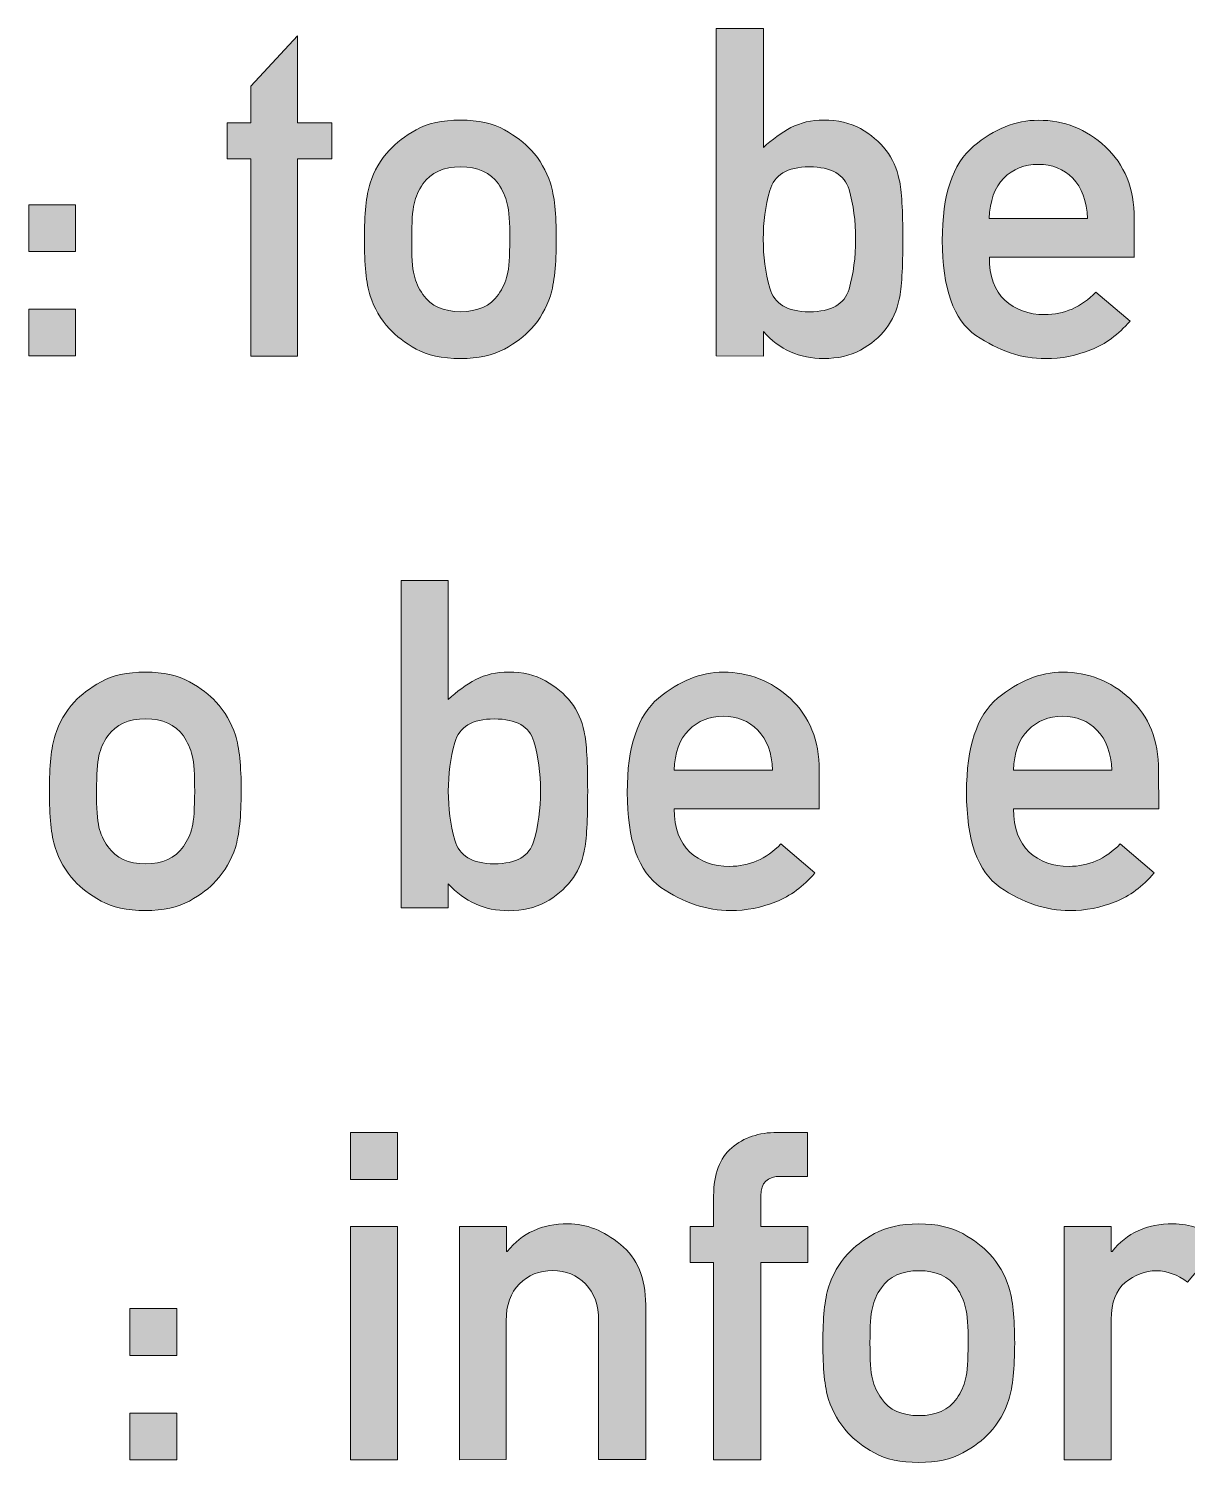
# Model space of a CAD drawing. Header units: inches. Extents: x 247 to 2765, y -1897 to -1110.
# Drawn here: x 851.1 to 861.76, y -1462.66 to -1449.46 of the extents above; entities that cross this region are included whole.
import ezdxf

# ---------------------------------------------------------------- set-up
doc = ezdxf.new("R2010")
doc.units = ezdxf.units.IN
doc.header["$MEASUREMENT"] = 0
doc.layers.add('Layer 1', color=7, linetype='Continuous')

# ---------------------------------------------------------------- blocks, each defined once
blk = doc.blocks.new('block 138')
at = {"layer": 'Layer 1', "true_color": 0x010101}
h = blk.add_hatch(color=18, dxfattribs=at)
h.dxf.hatch_style = 2
h.paths.add_polyline_path([(853.144, -1452.475), (853.144, -1450.658), (852.929, -1450.658), (852.929, -1450.327), (853.144, -1450.327), (853.144, -1449.99), (853.576, -1449.528), (853.576, -1450.327), (853.891, -1450.327), (853.891, -1450.658), (853.576, -1450.658), (853.576, -1452.475)])
h = blk.add_hatch(color=18, dxfattribs=at)
h.dxf.hatch_style = 2
edge = h.paths.add_edge_path()
edge.add_spline(control_points=[(857.427, -1452.473), (857.427, -1452.473), (857.427, -1449.461), (857.427, -1449.461), (857.427, -1449.461), (857.86, -1449.461), (857.86, -1449.461), (857.86, -1449.461), (857.86, -1450.556), (857.86, -1450.556), (857.94, -1450.48), (858.025, -1450.419), (858.114, -1450.372), (858.202, -1450.326), (858.302, -1450.302), (858.414, -1450.302), (858.545, -1450.302), (858.658, -1450.328), (858.753, -1450.381), (858.849, -1450.435), (858.927, -1450.503), (858.989, -1450.581), (859.048, -1450.658), (859.088, -1450.748), (859.11, -1450.851), (859.133, -1450.953), (859.143, -1451.137), (859.143, -1451.398), (859.143, -1451.663), (859.133, -1451.847), (859.11, -1451.95), (859.088, -1452.054), (859.048, -1452.145), (858.989, -1452.22), (858.927, -1452.302), (858.849, -1452.368), (858.753, -1452.42), (858.658, -1452.471), (858.545, -1452.497), (858.414, -1452.497), (858.194, -1452.497), (858.01, -1452.416), (857.86, -1452.249), (857.86, -1452.249), (857.86, -1452.474), (857.86, -1452.474), (857.86, -1452.474), (857.427, -1452.473), (857.427, -1452.473), (857.427, -1452.473), (857.427, -1452.473), (857.427, -1452.473)], knot_values=[0, 0, 0, 0, 1, 1, 1, 2, 2, 2, 3, 3, 3, 4, 4, 4, 5, 5, 5, 6, 6, 6, 7, 7, 7, 8, 8, 8, 9, 9, 9, 10, 10, 10, 11, 11, 11, 12, 12, 12, 13, 13, 13, 14, 14, 14, 15, 15, 15, 16, 16, 16, 17, 17, 17, 17], degree=3, periodic=1)
edge = h.paths.add_edge_path()
edge.add_spline(control_points=[(858.283, -1450.733), (858.08, -1450.733), (857.959, -1450.806), (857.919, -1450.951), (857.879, -1451.095), (857.859, -1451.244), (857.859, -1451.398), (857.859, -1451.554), (857.879, -1451.705), (857.919, -1451.85), (857.959, -1451.994), (858.08, -1452.067), (858.283, -1452.067), (858.485, -1452.067), (858.608, -1451.997), (858.648, -1451.858), (858.688, -1451.718), (858.709, -1451.565), (858.709, -1451.396), (858.709, -1451.232), (858.688, -1451.08), (858.648, -1450.942), (858.608, -1450.804), (858.485, -1450.733), (858.283, -1450.733)], knot_values=[0, 0, 0, 0, 1, 1, 1, 2, 2, 2, 3, 3, 3, 4, 4, 4, 5, 5, 5, 6, 6, 6, 7, 7, 7, 8, 8, 8, 8], degree=3, periodic=1)
h = blk.add_hatch(color=18, dxfattribs=at)
h.dxf.hatch_style = 2
edge = h.paths.add_edge_path()
edge.add_spline(control_points=[(854.19, -1451.398), (854.19, -1451.168), (854.208, -1450.995), (854.243, -1450.883), (854.279, -1450.771), (854.338, -1450.669), (854.421, -1450.578), (854.481, -1450.512), (854.562, -1450.451), (854.666, -1450.392), (854.77, -1450.332), (854.906, -1450.303), (855.074, -1450.303), (855.239, -1450.303), (855.374, -1450.332), (855.478, -1450.392), (855.582, -1450.451), (855.664, -1450.513), (855.724, -1450.578), (855.806, -1450.669), (855.865, -1450.771), (855.901, -1450.883), (855.938, -1450.995), (855.955, -1451.168), (855.955, -1451.398), (855.955, -1451.631), (855.937, -1451.805), (855.901, -1451.919), (855.865, -1452.033), (855.806, -1452.134), (855.724, -1452.225), (855.664, -1452.291), (855.583, -1452.352), (855.478, -1452.41), (855.373, -1452.468), (855.238, -1452.497), (855.074, -1452.497), (854.904, -1452.497), (854.77, -1452.468), (854.666, -1452.41), (854.562, -1452.352), (854.481, -1452.29), (854.421, -1452.225), (854.339, -1452.134), (854.28, -1452.032), (854.243, -1451.919), (854.207, -1451.806), (854.19, -1451.631), (854.19, -1451.398)], knot_values=[0, 0, 0, 0, 1, 1, 1, 2, 2, 2, 3, 3, 3, 4, 4, 4, 5, 5, 5, 6, 6, 6, 7, 7, 7, 8, 8, 8, 9, 9, 9, 10, 10, 10, 11, 11, 11, 12, 12, 12, 13, 13, 13, 14, 14, 14, 15, 15, 15, 16, 16, 16, 16], degree=3, periodic=1)
edge = h.paths.add_edge_path()
edge.add_spline(control_points=[(855.528, -1451.402), (855.528, -1451.246), (855.52, -1451.137), (855.505, -1451.072), (855.489, -1451.008), (855.461, -1450.948), (855.424, -1450.89), (855.347, -1450.785), (855.232, -1450.733), (855.076, -1450.733), (854.918, -1450.733), (854.802, -1450.785), (854.729, -1450.89), (854.688, -1450.948), (854.662, -1451.008), (854.647, -1451.072), (854.633, -1451.137), (854.625, -1451.243), (854.625, -1451.396), (854.625, -1451.553), (854.632, -1451.665), (854.647, -1451.728), (854.662, -1451.791), (854.688, -1451.852), (854.729, -1451.909), (854.802, -1452.014), (854.918, -1452.066), (855.076, -1452.066), (855.232, -1452.066), (855.348, -1452.014), (855.424, -1451.909), (855.461, -1451.853), (855.49, -1451.793), (855.505, -1451.729), (855.519, -1451.667), (855.528, -1451.557), (855.528, -1451.402)], knot_values=[0, 0, 0, 0, 1, 1, 1, 2, 2, 2, 3, 3, 3, 4, 4, 4, 5, 5, 5, 6, 6, 6, 7, 7, 7, 8, 8, 8, 9, 9, 9, 10, 10, 10, 11, 11, 11, 12, 12, 12, 12], degree=3, periodic=1)
h = blk.add_hatch(color=18, dxfattribs=at)
h.dxf.hatch_style = 2
edge = h.paths.add_edge_path()
edge.add_spline(control_points=[(861.274, -1451.563), (861.274, -1451.563), (859.939, -1451.563), (859.939, -1451.563), (859.939, -1451.74), (859.987, -1451.872), (860.082, -1451.96), (860.178, -1452.048), (860.299, -1452.093), (860.448, -1452.093), (860.627, -1452.093), (860.783, -1452.024), (860.92, -1451.886), (860.92, -1451.886), (861.233, -1452.153), (861.233, -1452.153), (861.126, -1452.277), (861.006, -1452.365), (860.873, -1452.418), (860.74, -1452.469), (860.602, -1452.498), (860.456, -1452.498), (860.236, -1452.498), (860.022, -1452.426), (859.816, -1452.285), (859.609, -1452.142), (859.506, -1451.851), (859.506, -1451.41), (859.506, -1450.992), (859.601, -1450.704), (859.793, -1450.544), (859.984, -1450.385), (860.182, -1450.304), (860.389, -1450.304), (860.625, -1450.304), (860.831, -1450.385), (861.007, -1450.548), (861.183, -1450.712), (861.272, -1450.932), (861.272, -1451.209), (861.272, -1451.209), (861.272, -1451.564), (861.272, -1451.564), (861.272, -1451.564), (861.274, -1451.563), (861.274, -1451.563), (861.274, -1451.563), (861.274, -1451.563), (861.274, -1451.563)], knot_values=[0, 0, 0, 0, 1, 1, 1, 2, 2, 2, 3, 3, 3, 4, 4, 4, 5, 5, 5, 6, 6, 6, 7, 7, 7, 8, 8, 8, 9, 9, 9, 10, 10, 10, 11, 11, 11, 12, 12, 12, 13, 13, 13, 14, 14, 14, 15, 15, 15, 16, 16, 16, 16], degree=3, periodic=1)
edge = h.paths.add_edge_path()
edge.add_spline(control_points=[(859.938, -1451.208), (859.938, -1451.208), (860.842, -1451.208), (860.842, -1451.208), (860.835, -1451.047), (860.791, -1450.922), (860.706, -1450.837), (860.622, -1450.752), (860.516, -1450.71), (860.39, -1450.71), (860.262, -1450.71), (860.156, -1450.752), (860.071, -1450.837), (859.988, -1450.923), (859.943, -1451.047), (859.938, -1451.208)], knot_values=[0, 0, 0, 0, 1, 1, 1, 2, 2, 2, 3, 3, 3, 4, 4, 4, 5, 5, 5, 5], degree=3, periodic=1)
h = blk.add_hatch(color=18, dxfattribs=at)
h.dxf.hatch_style = 2
h.paths.add_polyline_path([(851.102, -1451.513), (851.102, -1451.081), (851.534, -1451.081), (851.534, -1451.513)])
h.paths.add_polyline_path([(851.102, -1452.473), (851.102, -1452.042), (851.534, -1452.042), (851.534, -1452.473)])
h = blk.add_hatch(color=18, dxfattribs=at)
h.dxf.hatch_style = 2
edge = h.paths.add_edge_path()
edge.add_spline(control_points=[(854.529, -1457.552), (854.529, -1457.552), (854.529, -1454.541), (854.529, -1454.541), (854.529, -1454.541), (854.962, -1454.541), (854.962, -1454.541), (854.962, -1454.541), (854.962, -1455.636), (854.962, -1455.636), (855.042, -1455.56), (855.126, -1455.499), (855.215, -1455.452), (855.304, -1455.406), (855.404, -1455.383), (855.516, -1455.383), (855.647, -1455.383), (855.76, -1455.408), (855.855, -1455.463), (855.951, -1455.516), (856.029, -1455.582), (856.091, -1455.662), (856.15, -1455.74), (856.19, -1455.829), (856.212, -1455.932), (856.235, -1456.035), (856.244, -1456.217), (856.244, -1456.479), (856.244, -1456.743), (856.235, -1456.928), (856.212, -1457.032), (856.19, -1457.136), (856.15, -1457.226), (856.091, -1457.302), (856.029, -1457.383), (855.951, -1457.449), (855.855, -1457.501), (855.76, -1457.552), (855.647, -1457.579), (855.516, -1457.579), (855.295, -1457.579), (855.111, -1457.496), (854.962, -1457.331), (854.962, -1457.331), (854.962, -1457.554), (854.962, -1457.554), (854.962, -1457.554), (854.529, -1457.552), (854.529, -1457.552), (854.529, -1457.552), (854.529, -1457.552), (854.529, -1457.552)], knot_values=[0, 0, 0, 0, 1, 1, 1, 2, 2, 2, 3, 3, 3, 4, 4, 4, 5, 5, 5, 6, 6, 6, 7, 7, 7, 8, 8, 8, 9, 9, 9, 10, 10, 10, 11, 11, 11, 12, 12, 12, 13, 13, 13, 14, 14, 14, 15, 15, 15, 16, 16, 16, 17, 17, 17, 17], degree=3, periodic=1)
edge = h.paths.add_edge_path()
edge.add_spline(control_points=[(855.385, -1455.814), (855.183, -1455.814), (855.061, -1455.886), (855.022, -1456.031), (854.982, -1456.176), (854.962, -1456.325), (854.962, -1456.478), (854.962, -1456.635), (854.982, -1456.785), (855.022, -1456.93), (855.061, -1457.075), (855.183, -1457.147), (855.385, -1457.147), (855.587, -1457.147), (855.71, -1457.078), (855.749, -1456.937), (855.79, -1456.798), (855.811, -1456.646), (855.811, -1456.476), (855.811, -1456.312), (855.79, -1456.16), (855.749, -1456.021), (855.709, -1455.884), (855.587, -1455.814), (855.385, -1455.814)], knot_values=[0, 0, 0, 0, 1, 1, 1, 2, 2, 2, 3, 3, 3, 4, 4, 4, 5, 5, 5, 6, 6, 6, 7, 7, 7, 8, 8, 8, 8], degree=3, periodic=1)
h = blk.add_hatch(color=18, dxfattribs=at)
h.dxf.hatch_style = 2
edge = h.paths.add_edge_path()
edge.add_spline(control_points=[(851.292, -1456.478), (851.292, -1456.247), (851.31, -1456.076), (851.345, -1455.963), (851.381, -1455.85), (851.44, -1455.748), (851.523, -1455.657), (851.582, -1455.592), (851.664, -1455.531), (851.768, -1455.472), (851.872, -1455.413), (852.008, -1455.383), (852.176, -1455.383), (852.341, -1455.383), (852.476, -1455.413), (852.58, -1455.472), (852.683, -1455.531), (852.766, -1455.593), (852.825, -1455.657), (852.908, -1455.748), (852.967, -1455.85), (853.003, -1455.963), (853.04, -1456.076), (853.057, -1456.247), (853.057, -1456.478), (853.057, -1456.712), (853.038, -1456.885), (853.003, -1456.998), (852.967, -1457.112), (852.908, -1457.213), (852.825, -1457.304), (852.766, -1457.371), (852.684, -1457.432), (852.58, -1457.49), (852.475, -1457.548), (852.34, -1457.577), (852.176, -1457.577), (852.006, -1457.577), (851.872, -1457.548), (851.768, -1457.49), (851.664, -1457.432), (851.582, -1457.37), (851.523, -1457.304), (851.441, -1457.213), (851.382, -1457.111), (851.345, -1456.998), (851.309, -1456.886), (851.292, -1456.712), (851.292, -1456.478)], knot_values=[0, 0, 0, 0, 1, 1, 1, 2, 2, 2, 3, 3, 3, 4, 4, 4, 5, 5, 5, 6, 6, 6, 7, 7, 7, 8, 8, 8, 9, 9, 9, 10, 10, 10, 11, 11, 11, 12, 12, 12, 13, 13, 13, 14, 14, 14, 15, 15, 15, 16, 16, 16, 16], degree=3, periodic=1)
edge = h.paths.add_edge_path()
edge.add_spline(control_points=[(852.629, -1456.481), (852.629, -1456.327), (852.622, -1456.216), (852.607, -1456.152), (852.591, -1456.089), (852.563, -1456.028), (852.525, -1455.97), (852.449, -1455.865), (852.333, -1455.813), (852.178, -1455.813), (852.02, -1455.813), (851.904, -1455.865), (851.831, -1455.97), (851.79, -1456.028), (851.762, -1456.089), (851.748, -1456.152), (851.734, -1456.216), (851.726, -1456.324), (851.726, -1456.477), (851.726, -1456.634), (851.733, -1456.745), (851.748, -1456.809), (851.763, -1456.872), (851.79, -1456.933), (851.831, -1456.989), (851.904, -1457.094), (852.02, -1457.147), (852.178, -1457.147), (852.333, -1457.147), (852.45, -1457.094), (852.525, -1456.989), (852.563, -1456.933), (852.591, -1456.873), (852.607, -1456.81), (852.621, -1456.746), (852.629, -1456.637), (852.629, -1456.481)], knot_values=[0, 0, 0, 0, 1, 1, 1, 2, 2, 2, 3, 3, 3, 4, 4, 4, 5, 5, 5, 6, 6, 6, 7, 7, 7, 8, 8, 8, 9, 9, 9, 10, 10, 10, 11, 11, 11, 12, 12, 12, 12], degree=3, periodic=1)
h = blk.add_hatch(color=18, dxfattribs=at)
h.dxf.hatch_style = 2
edge = h.paths.add_edge_path()
edge.add_spline(control_points=[(858.376, -1456.642), (858.376, -1456.642), (857.041, -1456.642), (857.041, -1456.642), (857.041, -1456.819), (857.089, -1456.951), (857.184, -1457.039), (857.279, -1457.127), (857.401, -1457.171), (857.55, -1457.171), (857.728, -1457.171), (857.885, -1457.104), (858.022, -1456.965), (858.022, -1456.965), (858.335, -1457.231), (858.335, -1457.231), (858.228, -1457.356), (858.108, -1457.445), (857.975, -1457.497), (857.842, -1457.55), (857.704, -1457.578), (857.558, -1457.578), (857.338, -1457.578), (857.124, -1457.507), (856.918, -1457.364), (856.711, -1457.223), (856.608, -1456.931), (856.608, -1456.49), (856.608, -1456.071), (856.703, -1455.783), (856.895, -1455.623), (857.085, -1455.464), (857.284, -1455.384), (857.491, -1455.384), (857.727, -1455.384), (857.933, -1455.464), (858.109, -1455.627), (858.285, -1455.79), (858.374, -1456.011), (858.374, -1456.288), (858.374, -1456.288), (858.374, -1456.643), (858.374, -1456.643), (858.374, -1456.643), (858.376, -1456.642), (858.376, -1456.642), (858.376, -1456.642), (858.376, -1456.642), (858.376, -1456.642)], knot_values=[0, 0, 0, 0, 1, 1, 1, 2, 2, 2, 3, 3, 3, 4, 4, 4, 5, 5, 5, 6, 6, 6, 7, 7, 7, 8, 8, 8, 9, 9, 9, 10, 10, 10, 11, 11, 11, 12, 12, 12, 13, 13, 13, 14, 14, 14, 15, 15, 15, 16, 16, 16, 16], degree=3, periodic=1)
edge = h.paths.add_edge_path()
edge.add_spline(control_points=[(857.041, -1456.287), (857.041, -1456.287), (857.945, -1456.287), (857.945, -1456.287), (857.938, -1456.126), (857.894, -1456.003), (857.808, -1455.917), (857.725, -1455.832), (857.619, -1455.789), (857.492, -1455.789), (857.365, -1455.789), (857.258, -1455.832), (857.174, -1455.917), (857.089, -1456.003), (857.044, -1456.126), (857.041, -1456.287)], knot_values=[0, 0, 0, 0, 1, 1, 1, 2, 2, 2, 3, 3, 3, 4, 4, 4, 5, 5, 5, 5], degree=3, periodic=1)
h = blk.add_hatch(color=18, dxfattribs=at)
h.dxf.hatch_style = 2
edge = h.paths.add_edge_path()
edge.add_spline(control_points=[(861.497, -1456.642), (861.497, -1456.642), (860.161, -1456.642), (860.161, -1456.642), (860.161, -1456.819), (860.211, -1456.951), (860.305, -1457.039), (860.401, -1457.127), (860.522, -1457.171), (860.672, -1457.171), (860.85, -1457.171), (861.006, -1457.104), (861.143, -1456.965), (861.143, -1456.965), (861.455, -1457.231), (861.455, -1457.231), (861.349, -1457.356), (861.23, -1457.445), (861.097, -1457.497), (860.964, -1457.55), (860.825, -1457.578), (860.679, -1457.578), (860.459, -1457.578), (860.245, -1457.507), (860.039, -1457.364), (859.832, -1457.223), (859.729, -1456.931), (859.729, -1456.49), (859.729, -1456.071), (859.824, -1455.783), (860.015, -1455.623), (860.207, -1455.464), (860.405, -1455.384), (860.613, -1455.384), (860.849, -1455.384), (861.055, -1455.464), (861.231, -1455.627), (861.408, -1455.79), (861.496, -1456.011), (861.496, -1456.288), (861.496, -1456.288), (861.497, -1456.642), (861.497, -1456.642), (861.497, -1456.642), (861.497, -1456.642), (861.497, -1456.642)], knot_values=[0, 0, 0, 0, 1, 1, 1, 2, 2, 2, 3, 3, 3, 4, 4, 4, 5, 5, 5, 6, 6, 6, 7, 7, 7, 8, 8, 8, 9, 9, 9, 10, 10, 10, 11, 11, 11, 12, 12, 12, 13, 13, 13, 14, 14, 14, 15, 15, 15, 15], degree=3, periodic=1)
edge = h.paths.add_edge_path()
edge.add_spline(control_points=[(860.162, -1456.287), (860.162, -1456.287), (861.067, -1456.287), (861.067, -1456.287), (861.059, -1456.126), (861.015, -1456.003), (860.929, -1455.917), (860.845, -1455.832), (860.74, -1455.789), (860.613, -1455.789), (860.485, -1455.789), (860.379, -1455.832), (860.295, -1455.917), (860.21, -1456.003), (860.166, -1456.126), (860.162, -1456.287)], knot_values=[0, 0, 0, 0, 1, 1, 1, 2, 2, 2, 3, 3, 3, 4, 4, 4, 5, 5, 5, 5], degree=3, periodic=1)
h = blk.add_hatch(color=18, dxfattribs=at)
h.dxf.hatch_style = 2
h.paths.add_polyline_path([(854.062, -1460.052), (854.062, -1459.62), (854.494, -1459.62), (854.494, -1460.052)])
h.paths.add_polyline_path([(854.062, -1462.632), (854.062, -1460.487), (854.494, -1460.487), (854.494, -1462.632)])
h = blk.add_hatch(color=18, dxfattribs=at)
h.dxf.hatch_style = 2
edge = h.paths.add_edge_path()
edge.add_spline(control_points=[(857.403, -1462.632), (857.403, -1462.632), (857.403, -1460.817), (857.403, -1460.817), (857.403, -1460.817), (857.187, -1460.817), (857.187, -1460.817), (857.187, -1460.817), (857.187, -1460.486), (857.187, -1460.486), (857.187, -1460.486), (857.403, -1460.486), (857.403, -1460.486), (857.403, -1460.486), (857.403, -1460.202), (857.403, -1460.202), (857.403, -1460.003), (857.459, -1459.856), (857.57, -1459.761), (857.68, -1459.666), (857.819, -1459.62), (857.988, -1459.62), (857.988, -1459.62), (858.267, -1459.62), (858.267, -1459.62), (858.267, -1459.62), (858.267, -1460.024), (858.267, -1460.024), (858.267, -1460.024), (858.023, -1460.024), (858.023, -1460.024), (857.898, -1460.024), (857.836, -1460.083), (857.836, -1460.202), (857.836, -1460.202), (857.836, -1460.486), (857.836, -1460.486), (857.836, -1460.486), (858.268, -1460.486), (858.268, -1460.486), (858.268, -1460.486), (858.268, -1460.817), (858.268, -1460.817), (858.268, -1460.817), (857.836, -1460.817), (857.836, -1460.817), (857.836, -1460.817), (857.836, -1462.633), (857.836, -1462.633), (857.836, -1462.633), (857.403, -1462.633), (857.403, -1462.633), (857.403, -1462.633), (857.403, -1462.632), (857.403, -1462.632)], knot_values=[0, 0, 0, 0, 1, 1, 1, 2, 2, 2, 3, 3, 3, 4, 4, 4, 5, 5, 5, 6, 6, 6, 7, 7, 7, 8, 8, 8, 9, 9, 9, 10, 10, 10, 11, 11, 11, 12, 12, 12, 13, 13, 13, 14, 14, 14, 15, 15, 15, 16, 16, 16, 17, 17, 17, 18, 18, 18, 18], degree=3, periodic=1)
h = blk.add_hatch(color=18, dxfattribs=at)
h.dxf.hatch_style = 2
edge = h.paths.add_edge_path()
edge.add_spline(control_points=[(855.065, -1462.632), (855.065, -1462.632), (855.065, -1460.487), (855.065, -1460.487), (855.065, -1460.487), (855.497, -1460.487), (855.497, -1460.487), (855.497, -1460.487), (855.497, -1460.715), (855.497, -1460.715), (855.497, -1460.715), (855.505, -1460.715), (855.505, -1460.715), (855.639, -1460.546), (855.824, -1460.46), (856.063, -1460.46), (856.23, -1460.46), (856.391, -1460.524), (856.546, -1460.651), (856.7, -1460.777), (856.778, -1460.962), (856.778, -1461.205), (856.778, -1461.205), (856.778, -1462.631), (856.778, -1462.631), (856.778, -1462.631), (856.344, -1462.631), (856.344, -1462.631), (856.344, -1462.631), (856.344, -1461.353), (856.344, -1461.353), (856.344, -1461.209), (856.306, -1461.096), (856.224, -1461.014), (856.143, -1460.933), (856.042, -1460.891), (855.922, -1460.891), (855.798, -1460.891), (855.696, -1460.932), (855.616, -1461.014), (855.535, -1461.095), (855.494, -1461.209), (855.494, -1461.353), (855.494, -1461.353), (855.494, -1462.631), (855.494, -1462.631), (855.494, -1462.631), (855.065, -1462.632), (855.065, -1462.632), (855.065, -1462.632), (855.065, -1462.632), (855.065, -1462.632)], knot_values=[0, 0, 0, 0, 1, 1, 1, 2, 2, 2, 3, 3, 3, 4, 4, 4, 5, 5, 5, 6, 6, 6, 7, 7, 7, 8, 8, 8, 9, 9, 9, 10, 10, 10, 11, 11, 11, 12, 12, 12, 13, 13, 13, 14, 14, 14, 15, 15, 15, 16, 16, 16, 17, 17, 17, 17], degree=3, periodic=1)
h = blk.add_hatch(color=18, dxfattribs=at)
h.dxf.hatch_style = 2
edge = h.paths.add_edge_path()
edge.add_spline(control_points=[(858.407, -1461.558), (858.407, -1461.328), (858.425, -1461.155), (858.46, -1461.043), (858.496, -1460.93), (858.555, -1460.828), (858.638, -1460.737), (858.697, -1460.671), (858.778, -1460.61), (858.882, -1460.551), (858.987, -1460.492), (859.123, -1460.462), (859.29, -1460.462), (859.456, -1460.462), (859.591, -1460.492), (859.694, -1460.551), (859.798, -1460.61), (859.881, -1460.672), (859.94, -1460.737), (860.023, -1460.828), (860.082, -1460.93), (860.118, -1461.043), (860.155, -1461.155), (860.172, -1461.328), (860.172, -1461.558), (860.172, -1461.792), (860.153, -1461.964), (860.118, -1462.079), (860.082, -1462.192), (860.023, -1462.294), (859.94, -1462.384), (859.881, -1462.451), (859.799, -1462.513), (859.694, -1462.57), (859.59, -1462.628), (859.454, -1462.656), (859.29, -1462.656), (859.121, -1462.656), (858.987, -1462.628), (858.882, -1462.57), (858.778, -1462.513), (858.697, -1462.449), (858.638, -1462.384), (858.556, -1462.294), (858.497, -1462.192), (858.46, -1462.079), (858.424, -1461.965), (858.407, -1461.792), (858.407, -1461.558)], knot_values=[0, 0, 0, 0, 1, 1, 1, 2, 2, 2, 3, 3, 3, 4, 4, 4, 5, 5, 5, 6, 6, 6, 7, 7, 7, 8, 8, 8, 9, 9, 9, 10, 10, 10, 11, 11, 11, 12, 12, 12, 13, 13, 13, 14, 14, 14, 15, 15, 15, 16, 16, 16, 16], degree=3, periodic=1)
edge = h.paths.add_edge_path()
edge.add_spline(control_points=[(859.744, -1461.561), (859.744, -1461.406), (859.737, -1461.296), (859.721, -1461.233), (859.705, -1461.168), (859.678, -1461.108), (859.639, -1461.049), (859.564, -1460.945), (859.448, -1460.892), (859.293, -1460.892), (859.135, -1460.892), (859.019, -1460.945), (858.946, -1461.049), (858.905, -1461.107), (858.877, -1461.168), (858.863, -1461.233), (858.848, -1461.296), (858.841, -1461.403), (858.841, -1461.557), (858.841, -1461.713), (858.848, -1461.825), (858.863, -1461.888), (858.878, -1461.953), (858.905, -1462.013), (858.946, -1462.069), (859.019, -1462.175), (859.135, -1462.226), (859.293, -1462.226), (859.448, -1462.226), (859.565, -1462.174), (859.639, -1462.069), (859.678, -1462.013), (859.706, -1461.953), (859.721, -1461.889), (859.736, -1461.826), (859.744, -1461.717), (859.744, -1461.561)], knot_values=[0, 0, 0, 0, 1, 1, 1, 2, 2, 2, 3, 3, 3, 4, 4, 4, 5, 5, 5, 6, 6, 6, 7, 7, 7, 8, 8, 8, 9, 9, 9, 10, 10, 10, 11, 11, 11, 12, 12, 12, 12], degree=3, periodic=1)
h = blk.add_hatch(color=18, dxfattribs=at)
h.dxf.hatch_style = 2
edge = h.paths.add_edge_path()
edge.add_spline(control_points=[(860.628, -1462.632), (860.628, -1462.632), (860.628, -1460.487), (860.628, -1460.487), (860.628, -1460.487), (861.061, -1460.487), (861.061, -1460.487), (861.061, -1460.487), (861.061, -1460.715), (861.061, -1460.715), (861.061, -1460.715), (861.069, -1460.715), (861.069, -1460.715), (861.202, -1460.546), (861.387, -1460.46), (861.627, -1460.46), (861.783, -1460.46), (861.933, -1460.516), (862.075, -1460.626), (862.075, -1460.626), (861.763, -1460.999), (861.763, -1460.999), (861.669, -1460.929), (861.574, -1460.893), (861.477, -1460.893), (861.371, -1460.893), (861.275, -1460.93), (861.189, -1461.001), (861.104, -1461.072), (861.06, -1461.184), (861.06, -1461.342), (861.06, -1461.342), (861.06, -1462.632), (861.06, -1462.632), (861.06, -1462.632), (860.628, -1462.632), (860.628, -1462.632), (860.628, -1462.632), (860.628, -1462.632), (860.628, -1462.632)], knot_values=[0, 0, 0, 0, 1, 1, 1, 2, 2, 2, 3, 3, 3, 4, 4, 4, 5, 5, 5, 6, 6, 6, 7, 7, 7, 8, 8, 8, 9, 9, 9, 10, 10, 10, 11, 11, 11, 12, 12, 12, 13, 13, 13, 13], degree=3, periodic=1)
h = blk.add_hatch(color=18, dxfattribs=at)
h.dxf.hatch_style = 2
h.paths.add_polyline_path([(852.032, -1461.673), (852.032, -1461.24), (852.465, -1461.24), (852.465, -1461.673)])
h.paths.add_polyline_path([(852.032, -1462.632), (852.032, -1462.202), (852.465, -1462.202), (852.465, -1462.632)])
at = {"layer": 'Layer 1', "lineweight": 0}
for points in [[(853.144, -1452.475), (853.144, -1450.658), (852.929, -1450.658), (852.929, -1450.327), (853.144, -1450.327), (853.144, -1449.99), (853.576, -1449.528), (853.576, -1450.327), (853.891, -1450.327), (853.891, -1450.658), (853.576, -1450.658), (853.576, -1452.475), (853.144, -1452.475), (853.144, -1452.475)], [(851.102, -1451.513), (851.102, -1451.081), (851.534, -1451.081), (851.534, -1451.513), (851.102, -1451.513)], [(851.102, -1452.473), (851.102, -1452.042), (851.534, -1452.042), (851.534, -1452.473), (851.102, -1452.473)], [(854.062, -1460.052), (854.062, -1459.62), (854.494, -1459.62), (854.494, -1460.052), (854.062, -1460.052)], [(854.062, -1462.632), (854.062, -1460.487), (854.494, -1460.487), (854.494, -1462.632), (854.062, -1462.632)], [(852.032, -1461.673), (852.032, -1461.24), (852.465, -1461.24), (852.465, -1461.673), (852.032, -1461.673)], [(852.032, -1462.632), (852.032, -1462.202), (852.465, -1462.202), (852.465, -1462.632), (852.032, -1462.632)]]:
    blk.add_lwpolyline(points, dxfattribs=at)
for points, knots in [([(857.427, -1452.473), (857.427, -1452.473), (857.427, -1449.461), (857.427, -1449.461), (857.427, -1449.461), (857.86, -1449.461), (857.86, -1449.461), (857.86, -1449.461), (857.86, -1450.556), (857.86, -1450.556), (857.94, -1450.48), (858.025, -1450.419), (858.114, -1450.372), (858.202, -1450.326), (858.302, -1450.302), (858.414, -1450.302), (858.545, -1450.302), (858.658, -1450.328), (858.753, -1450.381), (858.849, -1450.435), (858.927, -1450.503), (858.989, -1450.581), (859.048, -1450.658), (859.088, -1450.748), (859.11, -1450.851), (859.133, -1450.953), (859.143, -1451.137), (859.143, -1451.398), (859.143, -1451.663), (859.133, -1451.847), (859.11, -1451.95), (859.088, -1452.054), (859.048, -1452.145), (858.989, -1452.22), (858.927, -1452.302), (858.849, -1452.368), (858.753, -1452.42), (858.658, -1452.471), (858.545, -1452.497), (858.414, -1452.497), (858.194, -1452.497), (858.01, -1452.416), (857.86, -1452.249), (857.86, -1452.249), (857.86, -1452.474), (857.86, -1452.474), (857.86, -1452.474), (857.427, -1452.473), (857.427, -1452.473), (857.427, -1452.473), (857.427, -1452.473), (857.427, -1452.473)], [0, 0, 0, 0, 1, 1, 1, 2, 2, 2, 3, 3, 3, 4, 4, 4, 5, 5, 5, 6, 6, 6, 7, 7, 7, 8, 8, 8, 9, 9, 9, 10, 10, 10, 11, 11, 11, 12, 12, 12, 13, 13, 13, 14, 14, 14, 15, 15, 15, 16, 16, 16, 17, 17, 17, 17]), ([(854.19, -1451.398), (854.19, -1451.168), (854.208, -1450.995), (854.243, -1450.883), (854.279, -1450.771), (854.338, -1450.669), (854.421, -1450.578), (854.481, -1450.512), (854.562, -1450.451), (854.666, -1450.392), (854.77, -1450.332), (854.906, -1450.303), (855.074, -1450.303), (855.239, -1450.303), (855.374, -1450.332), (855.478, -1450.392), (855.582, -1450.451), (855.664, -1450.513), (855.724, -1450.578), (855.806, -1450.669), (855.865, -1450.771), (855.901, -1450.883), (855.938, -1450.995), (855.955, -1451.168), (855.955, -1451.398), (855.955, -1451.631), (855.937, -1451.805), (855.901, -1451.919), (855.865, -1452.033), (855.806, -1452.134), (855.724, -1452.225), (855.664, -1452.291), (855.583, -1452.352), (855.478, -1452.41), (855.373, -1452.468), (855.238, -1452.497), (855.074, -1452.497), (854.904, -1452.497), (854.77, -1452.468), (854.666, -1452.41), (854.562, -1452.352), (854.481, -1452.29), (854.421, -1452.225), (854.339, -1452.134), (854.28, -1452.032), (854.243, -1451.919), (854.207, -1451.806), (854.19, -1451.631), (854.19, -1451.398)], [0, 0, 0, 0, 1, 1, 1, 2, 2, 2, 3, 3, 3, 4, 4, 4, 5, 5, 5, 6, 6, 6, 7, 7, 7, 8, 8, 8, 9, 9, 9, 10, 10, 10, 11, 11, 11, 12, 12, 12, 13, 13, 13, 14, 14, 14, 15, 15, 15, 16, 16, 16, 16]), ([(861.274, -1451.563), (861.274, -1451.563), (859.939, -1451.563), (859.939, -1451.563), (859.939, -1451.74), (859.987, -1451.872), (860.082, -1451.96), (860.178, -1452.048), (860.299, -1452.093), (860.448, -1452.093), (860.627, -1452.093), (860.783, -1452.024), (860.92, -1451.886), (860.92, -1451.886), (861.233, -1452.153), (861.233, -1452.153), (861.126, -1452.277), (861.006, -1452.365), (860.873, -1452.418), (860.74, -1452.469), (860.602, -1452.498), (860.456, -1452.498), (860.236, -1452.498), (860.022, -1452.426), (859.816, -1452.285), (859.609, -1452.142), (859.506, -1451.851), (859.506, -1451.41), (859.506, -1450.992), (859.601, -1450.704), (859.793, -1450.544), (859.984, -1450.385), (860.182, -1450.304), (860.389, -1450.304), (860.625, -1450.304), (860.831, -1450.385), (861.007, -1450.548), (861.183, -1450.712), (861.272, -1450.932), (861.272, -1451.209), (861.272, -1451.209), (861.272, -1451.564), (861.272, -1451.564), (861.272, -1451.564), (861.274, -1451.563), (861.274, -1451.563), (861.274, -1451.563), (861.274, -1451.563), (861.274, -1451.563)], [0, 0, 0, 0, 1, 1, 1, 2, 2, 2, 3, 3, 3, 4, 4, 4, 5, 5, 5, 6, 6, 6, 7, 7, 7, 8, 8, 8, 9, 9, 9, 10, 10, 10, 11, 11, 11, 12, 12, 12, 13, 13, 13, 14, 14, 14, 15, 15, 15, 16, 16, 16, 16]), ([(855.528, -1451.402), (855.528, -1451.246), (855.52, -1451.137), (855.505, -1451.072), (855.489, -1451.008), (855.461, -1450.948), (855.424, -1450.89), (855.347, -1450.785), (855.232, -1450.733), (855.076, -1450.733), (854.918, -1450.733), (854.802, -1450.785), (854.729, -1450.89), (854.688, -1450.948), (854.662, -1451.008), (854.647, -1451.072), (854.633, -1451.137), (854.625, -1451.243), (854.625, -1451.396), (854.625, -1451.553), (854.632, -1451.665), (854.647, -1451.728), (854.662, -1451.791), (854.688, -1451.852), (854.729, -1451.909), (854.802, -1452.014), (854.918, -1452.066), (855.076, -1452.066), (855.232, -1452.066), (855.348, -1452.014), (855.424, -1451.909), (855.461, -1451.853), (855.49, -1451.793), (855.505, -1451.729), (855.519, -1451.667), (855.528, -1451.557), (855.528, -1451.402)], [0, 0, 0, 0, 1, 1, 1, 2, 2, 2, 3, 3, 3, 4, 4, 4, 5, 5, 5, 6, 6, 6, 7, 7, 7, 8, 8, 8, 9, 9, 9, 10, 10, 10, 11, 11, 11, 12, 12, 12, 12]), ([(858.283, -1450.733), (858.08, -1450.733), (857.959, -1450.806), (857.919, -1450.951), (857.879, -1451.095), (857.859, -1451.244), (857.859, -1451.398), (857.859, -1451.554), (857.879, -1451.705), (857.919, -1451.85), (857.959, -1451.994), (858.08, -1452.067), (858.283, -1452.067), (858.485, -1452.067), (858.608, -1451.997), (858.648, -1451.858), (858.688, -1451.718), (858.709, -1451.565), (858.709, -1451.396), (858.709, -1451.232), (858.688, -1451.08), (858.648, -1450.942), (858.608, -1450.804), (858.485, -1450.733), (858.283, -1450.733)], [0, 0, 0, 0, 1, 1, 1, 2, 2, 2, 3, 3, 3, 4, 4, 4, 5, 5, 5, 6, 6, 6, 7, 7, 7, 8, 8, 8, 8]), ([(859.938, -1451.208), (859.938, -1451.208), (860.842, -1451.208), (860.842, -1451.208), (860.835, -1451.047), (860.791, -1450.922), (860.706, -1450.837), (860.622, -1450.752), (860.516, -1450.71), (860.39, -1450.71), (860.262, -1450.71), (860.156, -1450.752), (860.071, -1450.837), (859.988, -1450.923), (859.943, -1451.047), (859.938, -1451.208)], [0, 0, 0, 0, 1, 1, 1, 2, 2, 2, 3, 3, 3, 4, 4, 4, 5, 5, 5, 5]), ([(854.529, -1457.552), (854.529, -1457.552), (854.529, -1454.541), (854.529, -1454.541), (854.529, -1454.541), (854.962, -1454.541), (854.962, -1454.541), (854.962, -1454.541), (854.962, -1455.636), (854.962, -1455.636), (855.042, -1455.56), (855.126, -1455.499), (855.215, -1455.452), (855.304, -1455.406), (855.404, -1455.383), (855.516, -1455.383), (855.647, -1455.383), (855.76, -1455.408), (855.855, -1455.463), (855.951, -1455.516), (856.029, -1455.582), (856.091, -1455.662), (856.15, -1455.74), (856.19, -1455.829), (856.212, -1455.932), (856.235, -1456.035), (856.244, -1456.217), (856.244, -1456.479), (856.244, -1456.743), (856.235, -1456.928), (856.212, -1457.032), (856.19, -1457.136), (856.15, -1457.226), (856.091, -1457.302), (856.029, -1457.383), (855.951, -1457.449), (855.855, -1457.501), (855.76, -1457.552), (855.647, -1457.579), (855.516, -1457.579), (855.295, -1457.579), (855.111, -1457.496), (854.962, -1457.331), (854.962, -1457.331), (854.962, -1457.554), (854.962, -1457.554), (854.962, -1457.554), (854.529, -1457.552), (854.529, -1457.552), (854.529, -1457.552), (854.529, -1457.552), (854.529, -1457.552)], [0, 0, 0, 0, 1, 1, 1, 2, 2, 2, 3, 3, 3, 4, 4, 4, 5, 5, 5, 6, 6, 6, 7, 7, 7, 8, 8, 8, 9, 9, 9, 10, 10, 10, 11, 11, 11, 12, 12, 12, 13, 13, 13, 14, 14, 14, 15, 15, 15, 16, 16, 16, 17, 17, 17, 17]), ([(851.292, -1456.478), (851.292, -1456.247), (851.31, -1456.076), (851.345, -1455.963), (851.381, -1455.85), (851.44, -1455.748), (851.523, -1455.657), (851.582, -1455.592), (851.664, -1455.531), (851.768, -1455.472), (851.872, -1455.413), (852.008, -1455.383), (852.176, -1455.383), (852.341, -1455.383), (852.476, -1455.413), (852.58, -1455.472), (852.683, -1455.531), (852.766, -1455.593), (852.825, -1455.657), (852.908, -1455.748), (852.967, -1455.85), (853.003, -1455.963), (853.04, -1456.076), (853.057, -1456.247), (853.057, -1456.478), (853.057, -1456.712), (853.038, -1456.885), (853.003, -1456.998), (852.967, -1457.112), (852.908, -1457.213), (852.825, -1457.304), (852.766, -1457.371), (852.684, -1457.432), (852.58, -1457.49), (852.475, -1457.548), (852.34, -1457.577), (852.176, -1457.577), (852.006, -1457.577), (851.872, -1457.548), (851.768, -1457.49), (851.664, -1457.432), (851.582, -1457.37), (851.523, -1457.304), (851.441, -1457.213), (851.382, -1457.111), (851.345, -1456.998), (851.309, -1456.886), (851.292, -1456.712), (851.292, -1456.478)], [0, 0, 0, 0, 1, 1, 1, 2, 2, 2, 3, 3, 3, 4, 4, 4, 5, 5, 5, 6, 6, 6, 7, 7, 7, 8, 8, 8, 9, 9, 9, 10, 10, 10, 11, 11, 11, 12, 12, 12, 13, 13, 13, 14, 14, 14, 15, 15, 15, 16, 16, 16, 16]), ([(858.376, -1456.642), (858.376, -1456.642), (857.041, -1456.642), (857.041, -1456.642), (857.041, -1456.819), (857.089, -1456.951), (857.184, -1457.039), (857.279, -1457.127), (857.401, -1457.171), (857.55, -1457.171), (857.728, -1457.171), (857.885, -1457.104), (858.022, -1456.965), (858.022, -1456.965), (858.335, -1457.231), (858.335, -1457.231), (858.228, -1457.356), (858.108, -1457.445), (857.975, -1457.497), (857.842, -1457.55), (857.704, -1457.578), (857.558, -1457.578), (857.338, -1457.578), (857.124, -1457.507), (856.918, -1457.364), (856.711, -1457.223), (856.608, -1456.931), (856.608, -1456.49), (856.608, -1456.071), (856.703, -1455.783), (856.895, -1455.623), (857.085, -1455.464), (857.284, -1455.384), (857.491, -1455.384), (857.727, -1455.384), (857.933, -1455.464), (858.109, -1455.627), (858.285, -1455.79), (858.374, -1456.011), (858.374, -1456.288), (858.374, -1456.288), (858.374, -1456.643), (858.374, -1456.643), (858.374, -1456.643), (858.376, -1456.642), (858.376, -1456.642), (858.376, -1456.642), (858.376, -1456.642), (858.376, -1456.642)], [0, 0, 0, 0, 1, 1, 1, 2, 2, 2, 3, 3, 3, 4, 4, 4, 5, 5, 5, 6, 6, 6, 7, 7, 7, 8, 8, 8, 9, 9, 9, 10, 10, 10, 11, 11, 11, 12, 12, 12, 13, 13, 13, 14, 14, 14, 15, 15, 15, 16, 16, 16, 16]), ([(861.497, -1456.642), (861.497, -1456.642), (860.161, -1456.642), (860.161, -1456.642), (860.161, -1456.819), (860.211, -1456.951), (860.305, -1457.039), (860.401, -1457.127), (860.522, -1457.171), (860.672, -1457.171), (860.85, -1457.171), (861.006, -1457.104), (861.143, -1456.965), (861.143, -1456.965), (861.455, -1457.231), (861.455, -1457.231), (861.349, -1457.356), (861.23, -1457.445), (861.097, -1457.497), (860.964, -1457.55), (860.825, -1457.578), (860.679, -1457.578), (860.459, -1457.578), (860.245, -1457.507), (860.039, -1457.364), (859.832, -1457.223), (859.729, -1456.931), (859.729, -1456.49), (859.729, -1456.071), (859.824, -1455.783), (860.015, -1455.623), (860.207, -1455.464), (860.405, -1455.384), (860.613, -1455.384), (860.849, -1455.384), (861.055, -1455.464), (861.231, -1455.627), (861.408, -1455.79), (861.496, -1456.011), (861.496, -1456.288), (861.496, -1456.288), (861.497, -1456.642), (861.497, -1456.642), (861.497, -1456.642), (861.497, -1456.642), (861.497, -1456.642)], [0, 0, 0, 0, 1, 1, 1, 2, 2, 2, 3, 3, 3, 4, 4, 4, 5, 5, 5, 6, 6, 6, 7, 7, 7, 8, 8, 8, 9, 9, 9, 10, 10, 10, 11, 11, 11, 12, 12, 12, 13, 13, 13, 14, 14, 14, 15, 15, 15, 15]), ([(852.629, -1456.481), (852.629, -1456.327), (852.622, -1456.216), (852.607, -1456.152), (852.591, -1456.089), (852.563, -1456.028), (852.525, -1455.97), (852.449, -1455.865), (852.333, -1455.813), (852.178, -1455.813), (852.02, -1455.813), (851.904, -1455.865), (851.831, -1455.97), (851.79, -1456.028), (851.762, -1456.089), (851.748, -1456.152), (851.734, -1456.216), (851.726, -1456.324), (851.726, -1456.477), (851.726, -1456.634), (851.733, -1456.745), (851.748, -1456.809), (851.763, -1456.872), (851.79, -1456.933), (851.831, -1456.989), (851.904, -1457.094), (852.02, -1457.147), (852.178, -1457.147), (852.333, -1457.147), (852.45, -1457.094), (852.525, -1456.989), (852.563, -1456.933), (852.591, -1456.873), (852.607, -1456.81), (852.621, -1456.746), (852.629, -1456.637), (852.629, -1456.481)], [0, 0, 0, 0, 1, 1, 1, 2, 2, 2, 3, 3, 3, 4, 4, 4, 5, 5, 5, 6, 6, 6, 7, 7, 7, 8, 8, 8, 9, 9, 9, 10, 10, 10, 11, 11, 11, 12, 12, 12, 12]), ([(855.385, -1455.814), (855.183, -1455.814), (855.061, -1455.886), (855.022, -1456.031), (854.982, -1456.176), (854.962, -1456.325), (854.962, -1456.478), (854.962, -1456.635), (854.982, -1456.785), (855.022, -1456.93), (855.061, -1457.075), (855.183, -1457.147), (855.385, -1457.147), (855.587, -1457.147), (855.71, -1457.078), (855.749, -1456.937), (855.79, -1456.798), (855.811, -1456.646), (855.811, -1456.476), (855.811, -1456.312), (855.79, -1456.16), (855.749, -1456.021), (855.709, -1455.884), (855.587, -1455.814), (855.385, -1455.814)], [0, 0, 0, 0, 1, 1, 1, 2, 2, 2, 3, 3, 3, 4, 4, 4, 5, 5, 5, 6, 6, 6, 7, 7, 7, 8, 8, 8, 8]), ([(857.041, -1456.287), (857.041, -1456.287), (857.945, -1456.287), (857.945, -1456.287), (857.938, -1456.126), (857.894, -1456.003), (857.808, -1455.917), (857.725, -1455.832), (857.619, -1455.789), (857.492, -1455.789), (857.365, -1455.789), (857.258, -1455.832), (857.174, -1455.917), (857.089, -1456.003), (857.044, -1456.126), (857.041, -1456.287)], [0, 0, 0, 0, 1, 1, 1, 2, 2, 2, 3, 3, 3, 4, 4, 4, 5, 5, 5, 5]), ([(860.162, -1456.287), (860.162, -1456.287), (861.067, -1456.287), (861.067, -1456.287), (861.059, -1456.126), (861.015, -1456.003), (860.929, -1455.917), (860.845, -1455.832), (860.74, -1455.789), (860.613, -1455.789), (860.485, -1455.789), (860.379, -1455.832), (860.295, -1455.917), (860.21, -1456.003), (860.166, -1456.126), (860.162, -1456.287)], [0, 0, 0, 0, 1, 1, 1, 2, 2, 2, 3, 3, 3, 4, 4, 4, 5, 5, 5, 5]), ([(857.403, -1462.632), (857.403, -1462.632), (857.403, -1460.817), (857.403, -1460.817), (857.403, -1460.817), (857.187, -1460.817), (857.187, -1460.817), (857.187, -1460.817), (857.187, -1460.486), (857.187, -1460.486), (857.187, -1460.486), (857.403, -1460.486), (857.403, -1460.486), (857.403, -1460.486), (857.403, -1460.202), (857.403, -1460.202), (857.403, -1460.003), (857.459, -1459.856), (857.57, -1459.761), (857.68, -1459.666), (857.819, -1459.62), (857.988, -1459.62), (857.988, -1459.62), (858.267, -1459.62), (858.267, -1459.62), (858.267, -1459.62), (858.267, -1460.024), (858.267, -1460.024), (858.267, -1460.024), (858.023, -1460.024), (858.023, -1460.024), (857.898, -1460.024), (857.836, -1460.083), (857.836, -1460.202), (857.836, -1460.202), (857.836, -1460.486), (857.836, -1460.486), (857.836, -1460.486), (858.268, -1460.486), (858.268, -1460.486), (858.268, -1460.486), (858.268, -1460.817), (858.268, -1460.817), (858.268, -1460.817), (857.836, -1460.817), (857.836, -1460.817), (857.836, -1460.817), (857.836, -1462.633), (857.836, -1462.633), (857.836, -1462.633), (857.403, -1462.633), (857.403, -1462.633), (857.403, -1462.633), (857.403, -1462.632), (857.403, -1462.632)], [0, 0, 0, 0, 1, 1, 1, 2, 2, 2, 3, 3, 3, 4, 4, 4, 5, 5, 5, 6, 6, 6, 7, 7, 7, 8, 8, 8, 9, 9, 9, 10, 10, 10, 11, 11, 11, 12, 12, 12, 13, 13, 13, 14, 14, 14, 15, 15, 15, 16, 16, 16, 17, 17, 17, 18, 18, 18, 18]), ([(855.065, -1462.632), (855.065, -1462.632), (855.065, -1460.487), (855.065, -1460.487), (855.065, -1460.487), (855.497, -1460.487), (855.497, -1460.487), (855.497, -1460.487), (855.497, -1460.715), (855.497, -1460.715), (855.497, -1460.715), (855.505, -1460.715), (855.505, -1460.715), (855.639, -1460.546), (855.824, -1460.46), (856.063, -1460.46), (856.23, -1460.46), (856.391, -1460.524), (856.546, -1460.651), (856.7, -1460.777), (856.778, -1460.962), (856.778, -1461.205), (856.778, -1461.205), (856.778, -1462.631), (856.778, -1462.631), (856.778, -1462.631), (856.344, -1462.631), (856.344, -1462.631), (856.344, -1462.631), (856.344, -1461.353), (856.344, -1461.353), (856.344, -1461.209), (856.306, -1461.096), (856.224, -1461.014), (856.143, -1460.933), (856.042, -1460.891), (855.922, -1460.891), (855.798, -1460.891), (855.696, -1460.932), (855.616, -1461.014), (855.535, -1461.095), (855.494, -1461.209), (855.494, -1461.353), (855.494, -1461.353), (855.494, -1462.631), (855.494, -1462.631), (855.494, -1462.631), (855.065, -1462.632), (855.065, -1462.632), (855.065, -1462.632), (855.065, -1462.632), (855.065, -1462.632)], [0, 0, 0, 0, 1, 1, 1, 2, 2, 2, 3, 3, 3, 4, 4, 4, 5, 5, 5, 6, 6, 6, 7, 7, 7, 8, 8, 8, 9, 9, 9, 10, 10, 10, 11, 11, 11, 12, 12, 12, 13, 13, 13, 14, 14, 14, 15, 15, 15, 16, 16, 16, 17, 17, 17, 17]), ([(858.407, -1461.558), (858.407, -1461.328), (858.425, -1461.155), (858.46, -1461.043), (858.496, -1460.93), (858.555, -1460.828), (858.638, -1460.737), (858.697, -1460.671), (858.778, -1460.61), (858.882, -1460.551), (858.987, -1460.492), (859.123, -1460.462), (859.29, -1460.462), (859.456, -1460.462), (859.591, -1460.492), (859.694, -1460.551), (859.798, -1460.61), (859.881, -1460.672), (859.94, -1460.737), (860.023, -1460.828), (860.082, -1460.93), (860.118, -1461.043), (860.155, -1461.155), (860.172, -1461.328), (860.172, -1461.558), (860.172, -1461.792), (860.153, -1461.964), (860.118, -1462.079), (860.082, -1462.192), (860.023, -1462.294), (859.94, -1462.384), (859.881, -1462.451), (859.799, -1462.513), (859.694, -1462.57), (859.59, -1462.628), (859.454, -1462.656), (859.29, -1462.656), (859.121, -1462.656), (858.987, -1462.628), (858.882, -1462.57), (858.778, -1462.513), (858.697, -1462.449), (858.638, -1462.384), (858.556, -1462.294), (858.497, -1462.192), (858.46, -1462.079), (858.424, -1461.965), (858.407, -1461.792), (858.407, -1461.558)], [0, 0, 0, 0, 1, 1, 1, 2, 2, 2, 3, 3, 3, 4, 4, 4, 5, 5, 5, 6, 6, 6, 7, 7, 7, 8, 8, 8, 9, 9, 9, 10, 10, 10, 11, 11, 11, 12, 12, 12, 13, 13, 13, 14, 14, 14, 15, 15, 15, 16, 16, 16, 16]), ([(860.628, -1462.632), (860.628, -1462.632), (860.628, -1460.487), (860.628, -1460.487), (860.628, -1460.487), (861.061, -1460.487), (861.061, -1460.487), (861.061, -1460.487), (861.061, -1460.715), (861.061, -1460.715), (861.061, -1460.715), (861.069, -1460.715), (861.069, -1460.715), (861.202, -1460.546), (861.387, -1460.46), (861.627, -1460.46), (861.783, -1460.46), (861.933, -1460.516), (862.075, -1460.626), (862.075, -1460.626), (861.763, -1460.999), (861.763, -1460.999), (861.669, -1460.929), (861.574, -1460.893), (861.477, -1460.893), (861.371, -1460.893), (861.275, -1460.93), (861.189, -1461.001), (861.104, -1461.072), (861.06, -1461.184), (861.06, -1461.342), (861.06, -1461.342), (861.06, -1462.632), (861.06, -1462.632), (861.06, -1462.632), (860.628, -1462.632), (860.628, -1462.632), (860.628, -1462.632), (860.628, -1462.632), (860.628, -1462.632)], [0, 0, 0, 0, 1, 1, 1, 2, 2, 2, 3, 3, 3, 4, 4, 4, 5, 5, 5, 6, 6, 6, 7, 7, 7, 8, 8, 8, 9, 9, 9, 10, 10, 10, 11, 11, 11, 12, 12, 12, 13, 13, 13, 13]), ([(859.744, -1461.561), (859.744, -1461.406), (859.737, -1461.296), (859.721, -1461.233), (859.705, -1461.168), (859.678, -1461.108), (859.639, -1461.049), (859.564, -1460.945), (859.448, -1460.892), (859.293, -1460.892), (859.135, -1460.892), (859.019, -1460.945), (858.946, -1461.049), (858.905, -1461.107), (858.877, -1461.168), (858.863, -1461.233), (858.848, -1461.296), (858.841, -1461.403), (858.841, -1461.557), (858.841, -1461.713), (858.848, -1461.825), (858.863, -1461.888), (858.878, -1461.953), (858.905, -1462.013), (858.946, -1462.069), (859.019, -1462.175), (859.135, -1462.226), (859.293, -1462.226), (859.448, -1462.226), (859.565, -1462.174), (859.639, -1462.069), (859.678, -1462.013), (859.706, -1461.953), (859.721, -1461.889), (859.736, -1461.826), (859.744, -1461.717), (859.744, -1461.561)], [0, 0, 0, 0, 1, 1, 1, 2, 2, 2, 3, 3, 3, 4, 4, 4, 5, 5, 5, 6, 6, 6, 7, 7, 7, 8, 8, 8, 9, 9, 9, 10, 10, 10, 11, 11, 11, 12, 12, 12, 12])]:
    blk.add_open_spline(points, degree=3, knots=knots, dxfattribs=at)
blk = doc.blocks.new('block 134')
at = {"layer": 'Layer 1'}
blk.add_blockref('block 138', (0, 0), dxfattribs=at)

msp = doc.modelspace()

# ---------------------------------------------------------------- block references
at = {"layer": 'Layer 1'}
msp.add_blockref('block 134', (0, 0), dxfattribs=at)

doc.saveas('drawing.dxf')
